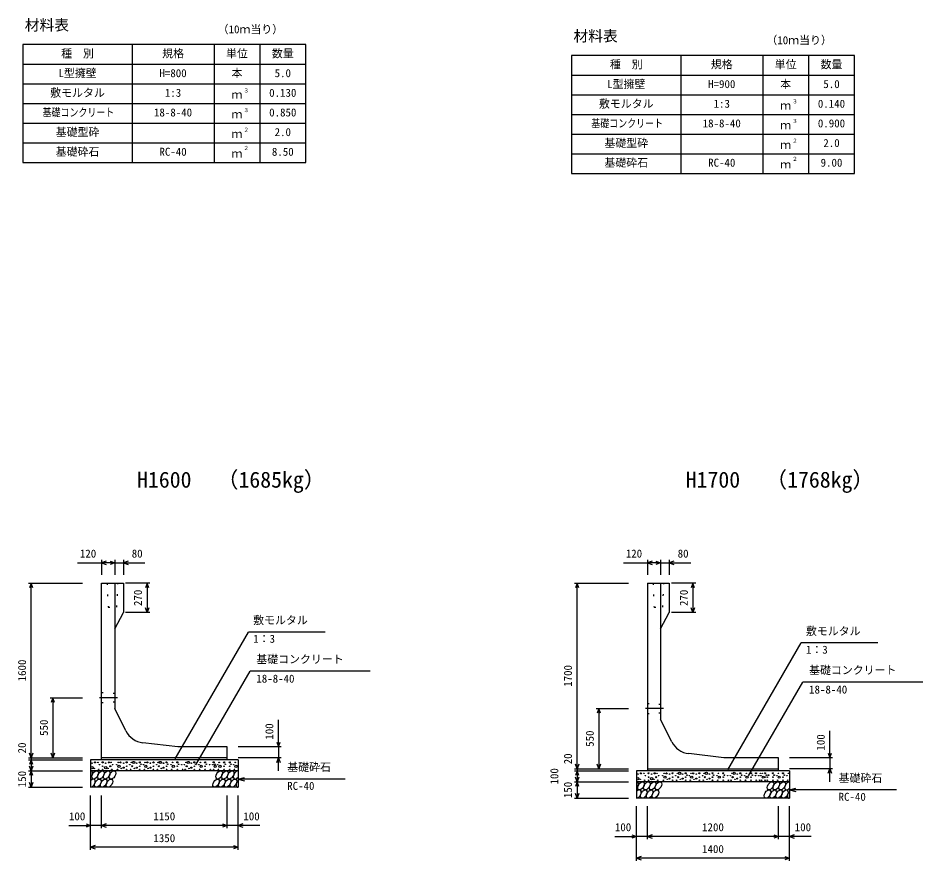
# Model space of a CAD drawing. Units: millimetres, scale not verified. Extents: x -50400 to 50400, y -17820 to 17820.
# Drawn here: x 6335 to 14622, y 74 to 7795 of the extents above; entities that cross this region are included whole.
import ezdxf
from ezdxf.enums import TextEntityAlignment as Align

# ---------------------------------------------------------------- set-up
doc = ezdxf.new("R2010")
doc.units = ezdxf.units.MM
doc.header["$LTSCALE"] = 60
doc.linetypes.add('DOTTED', pattern=[1.75, 0.25, -1.5])
doc.linetypes.add('LONG_DASHED_DOTTED', pattern=[15.25, 12, -1.5, 0.25, -1.5])
for name, color, linetype, lineweight in [('0-0_CENTER', 7, 'LONG_DASHED_DOTTED', 25), ('0-1_DIM', 7, 'Continuous', 25), ('0-3_HATCH', 6, 'Continuous', 25), ('0-4_HYO', 3, 'Continuous', 25), ('0-5_HYO2', 4, 'Continuous', 25), ('0-6_OUTLINE', 1, 'Continuous', 25), ('0-7_OUTLINE2', 4, 'DOTTED', 25), ('0-8_TXT', 7, 'Continuous', 25)]:
    doc.layers.add(name, color=color, linetype=linetype, lineweight=lineweight)
doc.styles.add('ＭＳ ゴシック', font='')
doc.styles.get('ＭＳ ゴシック').set_extended_font_data('MS Gothic')

msp = doc.modelspace()

# ---------------------------------------------------------------- linework, layer by layer
at = {"layer": '0-0_CENTER'}
for p, q in [((7246.78, 1569.23), (7080.75, 1569.23)), ((12246.78, 1469.23), (12080.75, 1469.23))]:
    msp.add_line(p, q, dxfattribs=at)
at = {"layer": '0-1_DIM'}
for p, q in [((7099.5, 2831.12), (7099.5, 2694.23)), ((7219.5, 2831.12), (7219.5, 2694.23)), ((7299.5, 2831.12), (7299.5, 2694.23)), ((12099.5, 2831.12), (12099.5, 2694.23)), ((12219.5, 2831.12), (12219.5, 2694.23)), ((12299.5, 2831.12), (12299.5, 2694.23)), ((6879.64, 2806.12), (7099.5, 2806.12)), ((7219.5, 2806.12), (7099.5, 2806.12)), ((7219.5, 2806.12), (7299.5, 2806.12)), ((7299.5, 2806.12), (7495.46, 2806.12)), ((11879.64, 2806.12), (12099.5, 2806.12)), ((12219.5, 2806.12), (12099.5, 2806.12)), ((12219.5, 2806.12), (12299.5, 2806.12)), ((12299.5, 2806.12), (12495.46, 2806.12)), ((6429.5, 2619.23), (6924.5, 2619.23)), ((6454.5, 1019.23), (6454.5, 2619.23)), ((7540.91, 2619.23), (7319, 2619.23)), ((7515.91, 2619.23), (7515.91, 2349.23)), ((11429.5, 2619.23), (11924.5, 2619.23)), ((11454.5, 919.23), (11454.5, 2619.23)), ((12540.91, 2619.23), (12319, 2619.23)), ((12515.91, 2619.23), (12515.91, 2349.23)), ((7540.91, 2349.23), (7319, 2349.23)), ((12540.91, 2349.23), (12319, 2349.23)), ((7774.15, 1007.91), (8445.42, 2170.58)), ((9147.83, 2170.58), (8445.42, 2170.58)), ((12836.65, 907.91), (13507.92, 2070.58)), ((14210.33, 2070.58), (13507.92, 2070.58)), ((7963.63, 953.51), (8459.9, 1813.07)), ((9559.44, 1813.07), (8459.9, 1813.07)), ((13026.13, 853.51), (13522.4, 1713.07)), ((14621.94, 1713.07), (13522.4, 1713.07)), ((6629.5, 1569.23), (6924.5, 1569.23)), ((6654.5, 1569.23), (6654.5, 1019.23)), ((11629.5, 1469.23), (11924.5, 1469.23)), ((11654.5, 1469.23), (11654.5, 919.23)), ((8719.5, 1119.23), (8719.5, 1366.92)), ((13769.5, 1019.23), (13769.5, 1266.92)), ((8744.5, 1119.23), (8349.5, 1119.23)), ((8719.5, 1119.23), (8719.5, 1019.23)), ((6429.5, 1019.23), (6924.5, 1019.23)), ((6429.5, 999.23), (6924.5, 999.23)), ((6454.5, 1019.23), (6454.5, 999.23)), ((6454.5, 999.23), (6454.5, 899.23)), ((8744.5, 1019.23), (8349.5, 1019.23)), ((8719.5, 899.23), (8719.5, 1019.23)), ((13794.5, 1019.23), (13399.5, 1019.23)), ((13769.5, 1019.23), (13769.5, 919.23)), ((11429.5, 919.23), (11924.5, 919.23)), ((11454.5, 919.23), (11454.5, 899.23)), ((13794.5, 919.23), (13399.5, 919.23)), ((13769.5, 799.23), (13769.5, 919.23)), ((6429.5, 899.23), (6924.5, 899.23)), ((6454.5, 899.23), (6454.5, 749.23)), ((8349.5, 824.23), (8407.46, 839.76)), ((11429.5, 899.23), (11924.5, 899.23)), ((11454.5, 899.23), (11454.5, 799.23)), ((6429.5, 749.23), (6924.5, 749.23)), ((9329.82, 824.23), (8349.5, 824.23)), ((8349.5, 824.23), (8407.46, 808.7)), ((11429.5, 799.23), (11924.5, 799.23)), ((11454.5, 799.23), (11454.5, 649.23)), ((6999.5, 174.23), (6999.5, 674.23)), ((7099.5, 374.23), (7099.5, 674.23)), ((8249.5, 374.23), (8249.5, 674.23)), ((8249.5, 374.23), (8249.5, 674.23)), ((8349.5, 174.23), (8349.5, 674.23)), ((13399.5, 724.23), (13457.46, 739.76)), ((14379.82, 724.23), (13399.5, 724.23)), ((13399.5, 724.23), (13457.46, 708.7)), ((11429.5, 649.23), (11924.5, 649.23)), ((11999.5, 74.23), (11999.5, 574.23)), ((12099.5, 274.23), (12099.5, 574.23)), ((13299.5, 274.23), (13299.5, 574.23)), ((13299.5, 274.23), (13299.5, 574.23)), ((13399.5, 74.23), (13399.5, 574.23)), ((6799.96, 399.23), (6999.5, 399.23)), ((7099.5, 399.23), (6999.5, 399.23)), ((8249.5, 399.23), (7099.5, 399.23)), ((8349.5, 399.23), (8249.5, 399.23)), ((8549.04, 399.23), (8349.5, 399.23)), ((11799.96, 299.23), (11999.5, 299.23)), ((12099.5, 299.23), (11999.5, 299.23)), ((13299.5, 299.23), (12099.5, 299.23)), ((13399.5, 299.23), (13299.5, 299.23)), ((13599.04, 299.23), (13399.5, 299.23)), ((8349.5, 199.23), (6999.5, 199.23)), ((13399.5, 99.23), (11999.5, 99.23))]:
    msp.add_line(p, q, dxfattribs=at)
for points in [[(7141.79, 2821.51), (7099.5, 2806.12), (7141.79, 2790.73)], [(7177.21, 2821.51), (7219.5, 2806.12), (7177.21, 2790.73)], [(7341.79, 2821.51), (7299.5, 2806.12), (7341.79, 2790.73)], [(12141.79, 2821.51), (12099.5, 2806.12), (12141.79, 2790.73)], [(12177.21, 2821.51), (12219.5, 2806.12), (12177.21, 2790.73)], [(12341.79, 2821.51), (12299.5, 2806.12), (12341.79, 2790.73)], [(6469.89, 2576.94), (6454.5, 2619.23), (6439.11, 2576.94)], [(7531.3, 2576.94), (7515.91, 2619.23), (7500.52, 2576.94)], [(11469.89, 2576.94), (11454.5, 2619.23), (11439.11, 2576.94)], [(12531.3, 2576.94), (12515.91, 2619.23), (12500.52, 2576.94)], [(7531.3, 2391.52), (7515.91, 2349.23), (7500.52, 2391.52)], [(12531.3, 2391.52), (12515.91, 2349.23), (12500.52, 2391.52)], [(6669.89, 1526.94), (6654.5, 1569.23), (6639.11, 1526.94)], [(11669.89, 1426.94), (11654.5, 1469.23), (11639.11, 1426.94)], [(8704.11, 1161.52), (8719.5, 1119.23), (8734.89, 1161.52)], [(6469.89, 1061.52), (6454.5, 1019.23), (6439.11, 1061.52)], [(6469.89, 956.94), (6454.5, 999.23), (6439.11, 956.94)], [(6669.89, 1061.52), (6654.5, 1019.23), (6639.11, 1061.52)], [(8704.11, 976.94), (8719.5, 1019.23), (8734.89, 976.94)], [(13754.11, 1061.52), (13769.5, 1019.23), (13784.89, 1061.52)], [(6469.89, 941.52), (6454.5, 899.23), (6439.11, 941.52)], [(11469.89, 961.52), (11454.5, 919.23), (11439.11, 961.52)], [(11669.89, 961.52), (11654.5, 919.23), (11639.11, 961.52)], [(13754.11, 876.94), (13769.5, 919.23), (13784.89, 876.94)], [(6469.89, 856.94), (6454.5, 899.23), (6439.11, 856.94)], [(11469.89, 856.94), (11454.5, 899.23), (11439.11, 856.94)], [(11469.89, 841.52), (11454.5, 799.23), (11439.11, 841.52)], [(6469.89, 791.52), (6454.5, 749.23), (6439.11, 791.52)], [(11469.89, 756.94), (11454.5, 799.23), (11439.11, 756.94)], [(11469.89, 691.52), (11454.5, 649.23), (11439.11, 691.52)], [(6957.21, 414.62), (6999.5, 399.23), (6957.21, 383.84)], [(7141.79, 414.62), (7099.5, 399.23), (7141.79, 383.84)], [(8207.21, 414.62), (8249.5, 399.23), (8207.21, 383.84)], [(8391.79, 414.62), (8349.5, 399.23), (8391.79, 383.84)], [(11957.21, 314.62), (11999.5, 299.23), (11957.21, 283.84)], [(12141.79, 314.62), (12099.5, 299.23), (12141.79, 283.84)], [(13257.21, 314.62), (13299.5, 299.23), (13257.21, 283.84)], [(13441.79, 314.62), (13399.5, 299.23), (13441.79, 283.84)], [(7041.79, 214.62), (6999.5, 199.23), (7041.79, 183.84)], [(8307.21, 214.62), (8349.5, 199.23), (8307.21, 183.84)], [(12041.79, 114.62), (11999.5, 99.23), (12041.79, 83.84)], [(13357.21, 114.62), (13399.5, 99.23), (13357.21, 83.84)]]:
    msp.add_lwpolyline(points, dxfattribs=at)
at = {"layer": '0-3_HATCH'}
for centre, radius in [((7011.4, 928.26), 10), ((7011.4, 969.41), 2.5), ((7032.43, 921.26), 2.5), ((7039.44, 976.41), 5), ((7066.57, 976.41), 2.5), ((7073.58, 913.38), 2.5), ((7080.59, 955.4), 2.5), ((7109.47, 977.28), 5), ((7109.47, 941.39), 2.5), ((7109.47, 913.38), 2.5), ((7137.51, 928.26), 10), ((7137.51, 969.41), 2.5), ((7158.53, 921.26), 2.5), ((7165.54, 976.41), 5), ((7179.56, 941.39), 5), ((7186.57, 976.41), 2.5), ((7193.58, 913.38), 2.5), ((7200.59, 955.4), 2.5), ((7238.41, 955.4), 2.5), ((7245.42, 913.38), 2.5), ((7259.44, 941.39), 10), ((7252.43, 976.41), 2.5), ((7273.46, 976.41), 5), ((7280.47, 921.26), 2.5), ((7301.49, 928.26), 5), ((7301.49, 969.41), 2.5), ((7329.53, 977.28), 5), ((7329.53, 941.39), 2.5), ((7329.53, 913.38), 2.5), ((7358.41, 955.4), 2.5), ((7365.42, 913.38), 2.5), ((7372.43, 976.41), 2.5), ((7379.44, 941.39), 5), ((7393.46, 976.41), 10), ((7400.47, 921.26), 2.5), ((7421.49, 928.26), 5), ((7421.49, 969.41), 2.5), ((7449.53, 977.28), 5), ((7449.53, 941.39), 2.5), ((7449.53, 913.38), 2.5), ((7460.87, 959.72), 2.5), ((7483.63, 955.4), 2.5), ((7490.64, 913.38), 2.5), ((7504.66, 941.39), 10), ((7497.65, 976.41), 2.5), ((7518.68, 976.41), 5), ((7525.69, 921.26), 2.5), ((7546.72, 928.26), 5), ((7546.72, 969.41), 2.5), ((7574.76, 977.28), 5), ((7574.76, 941.39), 2.5), ((7574.76, 913.38), 2.5), ((7603.63, 955.4), 2.5), ((7610.64, 913.38), 2.5), ((7617.65, 976.41), 2.5), ((7624.66, 941.39), 5), ((7638.68, 976.41), 10), ((7645.69, 921.26), 2.5), ((7666.72, 928.26), 5), ((7666.72, 969.41), 2.5), ((7694.76, 977.28), 5), ((7694.76, 941.39), 2.5), ((7694.76, 913.38), 2.5), ((7706.1, 959.72), 2.5), ((7735.56, 955.4), 2.5), ((7742.57, 913.38), 2.5), ((7756.59, 941.39), 10), ((7749.58, 976.41), 2.5), ((7793.2, 977.28), 5), ((7793.2, 941.39), 2.5), ((7793.2, 913.38), 2.5), ((7804.54, 959.72), 2.5), ((7834, 955.4), 2.5), ((7841.01, 913.38), 2.5), ((7858.33, 955.4), 2.5), ((7865.34, 913.38), 2.5), ((7872.35, 976.41), 2.5), ((7879.36, 941.39), 5), ((7893.38, 976.41), 10), ((7900.39, 921.26), 2.5), ((7921.41, 928.26), 5), ((7921.41, 969.41), 2.5), ((7949.45, 977.28), 5), ((7949.45, 941.39), 2.5), ((7949.45, 913.38), 2.5), ((7960.79, 959.72), 2.5), ((7990.25, 955.4), 2.5), ((7997.26, 913.38), 2.5), ((8011.28, 941.39), 10), ((8004.27, 976.41), 2.5), ((8047.89, 977.28), 5), ((8047.89, 941.39), 2.5), ((8047.89, 913.38), 2.5), ((8059.23, 959.72), 2.5), ((8088.69, 955.4), 2.5), ((8095.7, 913.38), 2.5), ((8118.68, 955.4), 2.5), ((8126.32, 977.28), 5), ((8125.69, 913.38), 2.5), ((8126.32, 913.38), 2.5), ((8139.71, 941.39), 10), ((8137.66, 959.72), 2.5), ((8162.6, 955.4), 2.5), ((8169.61, 913.38), 2.5), ((8183.63, 941.39), 10), ((8176.62, 976.41), 2.5), ((8221.42, 977.28), 5), ((8221.42, 941.39), 2.5), ((8221.42, 913.38), 2.5), ((8232.76, 959.72), 2.5), ((8273.3, 977.28), 5), ((8273.3, 941.39), 2.5), ((8273.3, 913.38), 2.5), ((8284.63, 959.72), 2.5), ((8309.58, 955.4), 2.5), ((8316.59, 913.38), 2.5), ((8330.61, 941.39), 10), ((8323.6, 976.41), 2.5), ((12011.4, 828.26), 10), ((12011.4, 869.41), 2.5), ((12039.44, 876.41), 5), ((12066.57, 876.41), 2.5), ((12080.59, 855.4), 2.5), ((12109.47, 877.28), 5), ((12109.47, 841.39), 2.5), ((12137.51, 828.26), 10), ((12137.51, 869.41), 2.5), ((12165.54, 876.41), 5), ((12179.56, 841.39), 5), ((12186.57, 876.41), 2.5), ((12200.59, 855.4), 2.5), ((12238.41, 855.4), 2.5), ((12259.44, 841.39), 10), ((12252.43, 876.41), 2.5), ((12273.46, 876.41), 5), ((12301.49, 828.26), 5), ((12301.49, 869.41), 2.5), ((12329.53, 877.28), 5), ((12329.53, 841.39), 2.5), ((12358.41, 855.4), 2.5), ((12372.43, 876.41), 2.5), ((12379.44, 841.39), 5), ((12393.46, 876.41), 10), ((12421.49, 828.26), 5), ((12421.49, 869.41), 2.5), ((12449.53, 877.28), 5), ((12449.53, 841.39), 2.5), ((12460.87, 859.72), 2.5), ((12483.63, 855.4), 2.5), ((12504.66, 841.39), 10), ((12497.65, 876.41), 2.5), ((12518.68, 876.41), 5), ((12546.72, 828.26), 5), ((12546.72, 869.41), 2.5), ((12574.76, 877.28), 5), ((12574.76, 841.39), 2.5), ((12603.63, 855.4), 2.5), ((12617.65, 876.41), 2.5), ((12624.66, 841.39), 5), ((12638.68, 876.41), 10), ((12666.72, 828.26), 5), ((12666.72, 869.41), 2.5), ((12694.76, 877.28), 5), ((12694.76, 841.39), 2.5), ((12706.1, 859.72), 2.5), ((12735.56, 855.4), 2.5), ((12756.59, 841.39), 10), ((12749.58, 876.41), 2.5), ((12793.2, 877.28), 5), ((12793.2, 841.39), 2.5), ((12804.54, 859.72), 2.5), ((12834, 855.4), 2.5), ((12858.33, 855.4), 2.5), ((12872.35, 876.41), 2.5), ((12879.36, 841.39), 5), ((12893.38, 876.41), 10), ((12921.41, 828.26), 5), ((12921.41, 869.41), 2.5), ((12949.45, 877.28), 5), ((12949.45, 841.39), 2.5), ((12960.79, 859.72), 2.5), ((12990.25, 855.4), 2.5), ((13011.28, 841.39), 10), ((13004.27, 876.41), 2.5), ((13047.89, 877.28), 5), ((13047.89, 841.39), 2.5), ((13059.23, 859.72), 2.5), ((13088.69, 855.4), 2.5), ((13093.06, 877.28), 5), ((13118.68, 855.4), 2.5), ((13132.7, 876.41), 2.5), ((13137.6, 855.4), 2.5), ((13158.63, 841.39), 10), ((13151.62, 876.41), 2.5), ((13176.32, 877.28), 5), ((13176.32, 841.39), 2.5), ((13187.66, 859.72), 2.5), ((13196.42, 841.39), 2.5), ((13207.76, 859.72), 2.5), ((13248.3, 877.28), 5), ((13248.3, 841.39), 2.5), ((13259.63, 859.72), 2.5), ((13284.58, 855.4), 2.5), ((13305.61, 841.39), 10), ((13298.6, 876.41), 2.5), ((13340.28, 877.28), 5), ((13340.28, 841.39), 2.5), ((13351.62, 859.72), 2.5), ((13376.57, 855.4), 2.5), ((13390.59, 876.41), 2.5), ((12032.43, 821.26), 2.5), ((12073.58, 813.38), 2.5), ((12109.47, 813.38), 2.5), ((12158.53, 821.26), 2.5), ((12193.58, 813.38), 2.5), ((12245.42, 813.38), 2.5), ((12280.47, 821.26), 2.5), ((12329.53, 813.38), 2.5), ((12365.42, 813.38), 2.5), ((12400.47, 821.26), 2.5), ((12449.53, 813.38), 2.5), ((12490.64, 813.38), 2.5), ((12525.69, 821.26), 2.5), ((12574.76, 813.38), 2.5), ((12610.64, 813.38), 2.5), ((12645.69, 821.26), 2.5), ((12694.76, 813.38), 2.5), ((12742.57, 813.38), 2.5), ((12793.2, 813.38), 2.5), ((12841.01, 813.38), 2.5), ((12865.34, 813.38), 2.5), ((12900.39, 821.26), 2.5), ((12949.45, 813.38), 2.5), ((12997.26, 813.38), 2.5), ((13047.89, 813.38), 2.5), ((13095.7, 813.38), 2.5), ((13125.69, 813.38), 2.5), ((13144.61, 813.38), 2.5), ((13176.32, 813.38), 2.5), ((13196.42, 813.38), 2.5), ((13248.3, 813.38), 2.5), ((13291.59, 813.38), 2.5), ((13340.28, 813.38), 2.5), ((13383.58, 813.38), 2.5)]:
    msp.add_circle(centre, radius, dxfattribs=at)
for centre, start_param, end_param in [((6987.13, 861.71), 4.385593, 6.6745444), ((8335.64, 861.71), 0.3357715, 4.4411806), ((7012.46, 786.72), 3.5111464, 7.548991), ((8360.96, 786.72), 1.2110787, 3.5658734), ((11987.13, 761.71), 4.385593, 6.6745444), ((13385.64, 761.71), 0.3357715, 4.4411806), ((12012.46, 686.72), 3.5111464, 7.548991), ((13410.96, 686.72), 1.2110787, 3.5658734)]:
    msp.add_ellipse(centre, major_axis=(21.81, 35.31), ratio=0.5792, start_param=start_param, end_param=end_param, dxfattribs=at)
for centre in [(7040.34, 861.71), (7065.66, 786.72), (7093.55, 861.71), (7118.87, 786.72), (7146.76, 861.71), (7172.08, 786.72), (7199.97, 861.71), (8148.13, 786.72), (8176.01, 861.71), (8201.34, 786.72), (8229.22, 861.71), (8254.54, 786.72), (8282.43, 861.71), (8307.75, 786.72), (12040.34, 761.71), (12093.55, 761.71), (12146.76, 761.71), (12199.97, 761.71), (13226.01, 761.71), (13279.22, 761.71), (13332.43, 761.71), (12065.66, 686.72), (12118.87, 686.72), (12172.08, 686.72), (13198.13, 686.72), (13251.34, 686.72), (13304.54, 686.72), (13357.75, 686.72)]:
    msp.add_ellipse(centre, major_axis=(21.81, 35.31), ratio=0.5792, dxfattribs=at)
at = {"layer": '0-4_HYO'}
for p, q in [((7379.5, 7552.24), (7379.5, 6472.24)), ((8129.5, 7552.24), (8129.5, 6472.24)), ((8549.5, 7552.24), (8549.5, 6472.24)), ((12405, 7452.24), (12405, 6372.24)), ((13155, 7452.24), (13155, 6372.24)), ((13575, 7452.24), (13575, 6372.24)), ((6379.5, 7372.24), (8969.5, 7372.24)), ((11405, 7272.24), (13995, 7272.24))]:
    msp.add_line(p, q, dxfattribs=at)
for points in [[(6379.5, 6472.24), (8969.5, 6472.24), (8969.5, 7552.24), (6379.5, 7552.24)], [(11405, 6372.24), (13995, 6372.24), (13995, 7452.24), (11405, 7452.24)]]:
    msp.add_lwpolyline(points, close=True, dxfattribs=at)
at = {"layer": '0-5_HYO2'}
for p, q in [((6379.5, 7192.24), (8969.5, 7192.24)), ((11405, 7092.24), (13995, 7092.24)), ((6379.5, 7012.24), (8969.5, 7012.24)), ((11405, 6912.24), (13995, 6912.24)), ((6379.5, 6832.24), (8969.5, 6832.24)), ((11405, 6732.24), (13995, 6732.24)), ((6379.5, 6652.24), (8969.5, 6652.24)), ((11405, 6552.24), (13995, 6552.24))]:
    msp.add_line(p, q, dxfattribs=at)
at = {"layer": '0-6_OUTLINE'}
for p, q in [((7099.5, 2619.23), (7299.5, 2619.23)), ((7099.5, 999.23), (7099.5, 2619.23)), ((7219.5, 2619.23), (7219.5, 1469.23)), ((7299.5, 2619.23), (7299.5, 2349.23)), ((12099.5, 2619.23), (12299.5, 2619.23)), ((12099.5, 2619.23), (12099.5, 899.23)), ((12219.5, 2619.23), (12219.5, 1369.23)), ((12299.5, 2619.23), (12299.5, 2349.23)), ((7219.5, 2199.23), (7299.5, 2349.23)), ((12219.5, 2199.23), (12299.5, 2349.23)), ((7321.14, 1265.96), (7219.5, 1469.23)), ((12321.14, 1165.96), (12219.5, 1369.23)), ((7799.5, 1119.23), (7476.92, 1156.74)), ((8249.5, 1119.23), (7799.5, 1119.23)), ((8249.5, 999.23), (8249.5, 1119.23)), ((8349.5, 999.23), (6999.5, 999.23)), ((6999.5, 999.23), (6999.5, 749.23)), ((8249.5, 1019.23), (7099.5, 1019.23)), ((8349.5, 999.23), (8349.5, 749.23)), ((12799.5, 1019.23), (12476.92, 1056.74)), ((13299.5, 1019.23), (12799.5, 1019.23)), ((13299.5, 899.23), (13299.5, 1019.23)), ((12099.5, 919.23), (13299.5, 919.23)), ((8349.5, 899.23), (6999.5, 899.23)), ((13399.5, 899.23), (11999.5, 899.23)), ((11999.5, 899.23), (11999.5, 649.23)), ((13399.5, 899.23), (13399.5, 649.23)), ((8349.5, 749.23), (6999.5, 749.23)), ((13399.5, 799.23), (11999.5, 799.23)), ((13399.5, 649.23), (11999.5, 649.23))]:
    msp.add_line(p, q, dxfattribs=at)
for centre in [(7500.02, 1355.4), (12500.02, 1255.4)]:
    msp.add_arc(centre, 200, 206.56505, 263.36749, dxfattribs=at)
at = {"layer": '0-7_OUTLINE2'}
for p, q in [((7149.5, 2619.23), (7159.5, 2399.23)), ((12149.5, 2619.23), (12159.5, 2399.23)), ((7219.5, 1606.73), (7099.5, 1614.23)), ((7099.5, 1524.23), (7219.5, 1531.73)), ((12219.5, 1506.73), (12099.5, 1514.23)), ((12099.5, 1424.23), (12219.5, 1431.73))]:
    msp.add_line(p, q, dxfattribs=at)
for points in [[(7159.5, 2399.23), (7239.5, 2399.23), (7249.5, 2619.23)], [(12159.5, 2399.23), (12239.5, 2399.23), (12249.5, 2619.23)]]:
    msp.add_lwpolyline(points, dxfattribs=at)

# ---------------------------------------------------------------- texts
at = {"layer": '0-1_DIM', "style": 'ＭＳ ゴシック'}
for s, p in [('120', (6900.86, 2831.12)), ('80', (7375.76, 2831.12)), ('120', (11900.86, 2831.12)), ('80', (12375.76, 2831.12)), ('敷モルタル', (8488.27, 2220.58)), ('敷モルタル', (13550.77, 2120.58)), ('1：3', (8488.27, 2050.47)), ('1：3', (13550.77, 1950.47)), ('基礎コンクリート', (8517.15, 1863.07)), ('基礎コンクリート', (13579.65, 1763.07)), ('18-8-40', (8517.15, 1685.44)), ('18-8-40', (13579.65, 1585.44)), ('基礎砕石', (8799.75, 874.23)), ('基礎砕石', (13849.75, 774.23)), ('RC-40', (8799.75, 702.85)), ('RC-40', (13849.75, 602.85)), ('100', (6800.86, 424.23)), ('1150', (7574.5, 424.23)), ('100', (8398.14, 424.23)), ('100', (11800.86, 324.23)), ('1200', (12599.5, 324.23)), ('100', (13448.14, 324.23)), ('1350', (7574.5, 224.23)), ('1400', (12599.5, 124.23))]:
    msp.add_text(s, height=73.31, dxfattribs=at).set_placement(p, align=Align.BOTTOM_LEFT)
for s, p in [('270', (7490.91, 2409.23)), ('270', (12490.91, 2409.23)), ('1600', (6429.5, 1719.23)), ('1700', (11429.5, 1669.23)), ('550', (6629.5, 1219.23)), ('100', (8694.5, 1184.87)), ('550', (11629.5, 1119.23)), ('100', (13744.5, 1084.87)), ('20', (6429.5, 1059.3)), ('20', (11429.5, 959.3)), ('100', (11304.5, 774.23)), ('150', (6429.5, 749.23)), ('150', (11429.5, 649.23))]:
    msp.add_text(s, height=73.31, rotation=90, dxfattribs=at).set_placement(p, align=Align.BOTTOM_LEFT)
at = {"layer": '0-8_TXT', "style": 'ＭＳ ゴシック'}
for s, height, p in [('材料表', 98.97, (6396.17, 7652.24)), ('（10ｍ当り）', 73.31, (8162.83, 7633.9)), ('材料表', 98.97, (11421.67, 7552.24)), ('（10ｍ当り）', 73.31, (13188.33, 7533.9)), ('種\u3000別', 73.31, (6729.5, 7412.24)), ('規格', 73.31, (7654.5, 7412.24)), ('単位', 73.31, (8239.5, 7412.24)), ('数量', 73.31, (8659.5, 7412.24)), ('種\u3000別', 73.31, (11755, 7312.24)), ('規格', 73.31, (12680, 7312.24)), ('単位', 73.31, (13265, 7312.24)), ('数量', 73.31, (13685, 7312.24)), ('L型擁壁', 73.31, (6704.5, 7232.24)), ('H=800', 73.31, (7629.5, 7232.24)), ('本', 73.31, (8289.5, 7232.24)), ('5.0', 73.31, (8684.5, 7232.24)), ('L型擁壁', 73.31, (11730, 7132.24)), ('H=900', 73.31, (12655, 7132.24)), ('本', 73.31, (13315, 7132.24)), ('5.0', 73.31, (13710, 7132.24)), ('敷モルタル', 73.31, (6629.5, 7052.24)), ('1:3', 73.31, (7679.5, 7052.24)), ('３', 36.66, (8398.74, 7102.85)), ('0.130', 73.31, (8634.5, 7052.24)), ('ｍ', 73.31, (8289.5, 7035.57)), ('敷モルタル', 73.31, (11655, 6952.24)), ('1:3', 73.31, (12705, 6952.24)), ('３', 36.66, (13424.24, 7002.85)), ('0.140', 73.31, (13660, 6952.24)), ('18-8-40', 73.31, (7579.5, 6872.24)), ('３', 36.66, (8398.74, 6922.85)), ('0.850', 73.31, (8634.5, 6872.24)), ('ｍ', 73.31, (13315, 6935.57)), ('ｍ', 73.31, (8289.5, 6855.57)), ('基礎型砕', 73.31, (6679.5, 6692.24)), ('18-8-40', 73.31, (12605, 6772.24)), ('ｍ', 73.31, (13315, 6755.57)), ('３', 36.66, (13424.24, 6822.85)), ('0.900', 73.31, (13660, 6772.24)), ('ｍ', 73.31, (8289.5, 6675.57)), ('２', 36.66, (8398.74, 6742.85)), ('2.0', 73.31, (8684.5, 6692.24)), ('基礎型砕', 73.31, (11705, 6592.24)), ('ｍ', 73.31, (13315, 6575.57)), ('２', 36.66, (13424.24, 6642.85)), ('2.0', 73.31, (13710, 6592.24)), ('基礎砕石', 73.31, (6679.5, 6512.24)), ('RC-40', 73.31, (7629.5, 6512.24)), ('ｍ', 73.31, (8289.5, 6495.57)), ('２', 36.66, (8398.74, 6576.18)), ('8.50', 73.31, (8659.5, 6512.24)), ('基礎砕石', 73.31, (11705, 6412.24)), ('RC-40', 73.31, (12655, 6412.24)), ('ｍ', 73.31, (13315, 6395.57)), ('２', 36.66, (13424.24, 6476.18)), ('9.00', 73.31, (13685, 6412.24)), ('（1685kg）', 146.6, (8153.12, 3449.48)), ('（1768kg）', 146.6, (13178.12, 3449.48)), ('H1600', 146.6, (7424.5, 3449.48)), ('H1700', 146.6, (12449.5, 3449.48))]:
    msp.add_text(s, height=height, dxfattribs=at).set_placement(p, align=Align.BOTTOM_LEFT)
at = {"layer": '0-8_TXT', "style": 'ＭＳ ゴシック', "width": 0.8}
for p in [(6559.5, 6872.24), (11585, 6772.24)]:
    msp.add_text('基礎コンクリート', height=73.31, dxfattribs=at).set_placement(p, align=Align.BOTTOM_LEFT)

doc.saveas('drawing.dxf')
